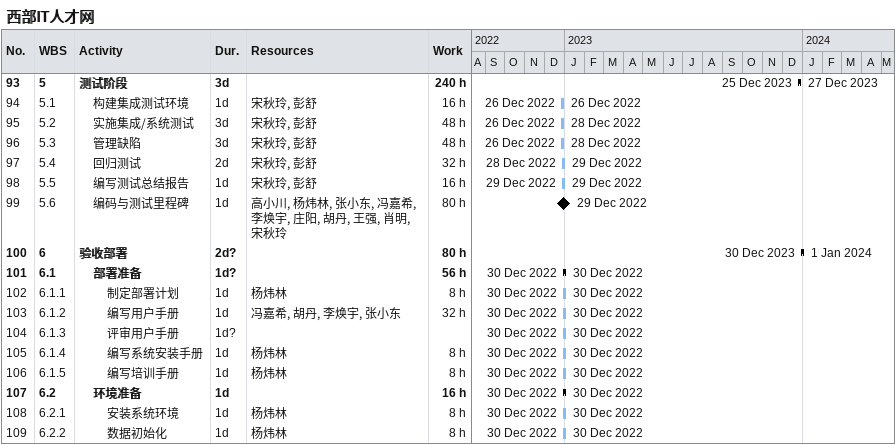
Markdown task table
西部IT人才网

| ID | WBS | Task | Duration | Start | Finish | Resources | Work (h) |
|---|---|---|---|---|---|---|---|
| 93 | 5 | **测试阶段** | 3d | 2023-12-25 | 2023-12-27 |  | 240 |
| 94 | 5.1 | 构建集成测试环境 | 1d | 2022-12-26 | 2022-12-26 | 宋秋玲, 彭舒 | 16 |
| 95 | 5.2 | 实施集成/系统测试 | 3d | 2022-12-26 | 2022-12-28 | 宋秋玲, 彭舒 | 48 |
| 96 | 5.3 | 管理缺陷 | 3d | 2022-12-26 | 2022-12-28 | 宋秋玲, 彭舒 | 48 |
| 97 | 5.4 | 回归测试 | 2d | 2022-12-28 | 2022-12-29 | 宋秋玲, 彭舒 | 32 |
| 98 | 5.5 | 编写测试总结报告 | 1d | 2022-12-29 | 2022-12-29 | 宋秋玲, 彭舒 | 16 |
| 99 | 5.6 | 编码与测试里程碑 | 1d | 2022-12-29 | 2022-12-29 | 高小川, 杨炜林, 张小东, 冯嘉希, 李焕宇, 庄阳, 胡丹, 王强, 肖明, 宋秋玲 | 80 |
| 100 | 6 | **验收部署** | 2d? | 2023-12-30 | 2024-01-01 |  | 80 |
| 101 | 6.1 | **部署准备** | 1d? | 2022-12-30 | 2022-12-30 |  | 56 |
| 102 | 6.1.1 | 制定部署计划 | 1d | 2022-12-30 | 2022-12-30 | 杨炜林 | 8 |
| 103 | 6.1.2 | 编写用户手册 | 1d | 2022-12-30 | 2022-12-30 | 冯嘉希, 胡丹, 李焕宇, 张小东 | 32 |
| 104 | 6.1.3 | 评审用户手册 | 1d? | 2022-12-30 | 2022-12-30 |  |  |
| 105 | 6.1.4 | 编写系统安装手册 | 1d | 2022-12-30 | 2022-12-30 | 杨炜林 | 8 |
| 106 | 6.1.5 | 编写培训手册 | 1d | 2022-12-30 | 2022-12-30 | 杨炜林 | 8 |
| 107 | 6.2 | **环境准备** | 1d | 2022-12-30 | 2022-12-30 |  | 16 |
| 108 | 6.2.1 | 安装系统环境 | 1d | 2022-12-30 | 2022-12-30 | 杨炜林 | 8 |
| 109 | 6.2.2 | 数据初始化 | 1d | 2022-12-30 | 2022-12-30 | 杨炜林 | 8 |
